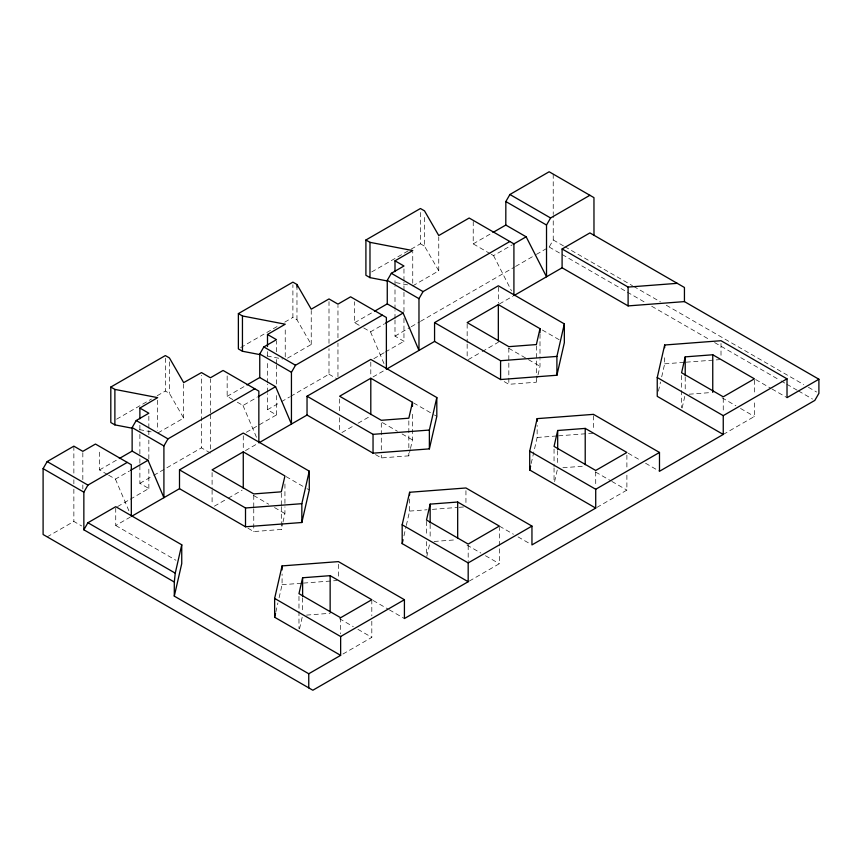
<?xml version="1.0" encoding="UTF-8"?>
<svg xmlns="http://www.w3.org/2000/svg" width="862" height="862" viewBox="0 0 862 862"><rect width="100%" height="100%" fill="white"/><g stroke="black" fill="none" stroke-linecap="round" stroke-linejoin="round"><path stroke-width="0.65" stroke-dasharray="4.31 3.23" d="M107.481 474.509L99.529 469.93L99.529 449.016M130.313 499.206L148.846 488.517L139.881 483.334L139.881 464.521M139.881 463.174L139.881 455.114M139.881 453.768L139.881 430.914M139.881 429.567L139.881 424.19M148.846 488.517L148.846 468.346M148.846 458.94L148.846 440.126M148.846 434.739L148.846 429.362M148.846 428.026L148.846 414.579M210.425 453.024L201.46 447.852L201.471 422.315M201.471 420.968L201.482 375.272M210.425 448.994L210.436 414.051M210.436 412.704L210.447 379.108M232.815 399.612L227.159 396.348L227.159 375.433M246.327 432.304L276.443 414.924L267.479 409.741L267.489 393.622M267.489 392.275L267.489 384.204M267.489 382.868L267.489 361.361M267.489 355.984L267.5 350.608M276.443 414.924L276.454 393.417M276.454 384.01L276.454 365.197M276.454 363.85L276.454 357.127M276.465 351.75L276.465 340.996M285.236 356.879L285.236 326.817M287.499 358.193L311.236 344.477L296.97 319.78L292.897 317.421L292.897 284.751M296.97 319.78L296.97 287.1M311.236 344.477L311.236 310.503M290.688 396.337L328.993 374.216L328.993 348.679M328.993 343.302L329.004 301.635M337.958 376.705L337.958 343.098M337.958 337.721L337.969 305.46M359.195 325.319L354.67 322.7L354.67 301.786M403.966 318.423L403.955 341.277L394.99 336.105L395.001 319.974M395.001 318.628L395.001 310.568M395.001 309.221L395.001 286.367M395.001 285.02L395.001 278.307M403.966 311.71L403.966 291.539M403.966 290.203L403.966 282.133M403.966 280.786L403.966 268.696M412.747 283.242L412.747 251.876M411.152 249.15L420.43 243.795L420.43 211.125M412.747 285.861L438.758 270.83L424.503 246.144L424.503 214.778M438.758 270.83L438.758 236.845M490.166 253.665L473.206 243.871L473.249 220.381M247.976 528.223L253.762 531.563L281.303 529.462L282.693 523.353M282.973 522.124L284.934 513.569L284.934 506.845M275.829 612.042L277.909 602.937M279.105 597.732L282.079 584.727L282.079 573.973M299.534 628.851L302.616 615.403M375.509 454.586L381.295 457.927L408.836 455.836L410.226 449.716M410.506 448.499L412.467 439.932L412.467 411.702M403.955 535.808L406.034 526.704M406.336 525.4L409.612 511.091L409.612 498.99M426.787 556.443L429.869 542.995M504.205 381.629L508.828 384.301L536.369 382.2L537.769 376.091M538.039 374.862L540 366.307L540 359.583M531.197 463.476L537.145 437.465L537.145 425.365M554.6 481.589L557.682 468.141M658.428 391.154L660.518 382.038M661.704 376.834L664.677 363.829L664.677 355.769M682.144 407.963L684.934 395.733M536.412 254.398L549.169 247.028L553.242 239.97L553.232 215.78M116.618 419.18L151.421 399.084M157.218 395.733L165.342 391.046L169.415 393.395L183.671 418.092L157.649 433.101M240.692 347.569L278.976 325.459M284.772 322.119L292.897 317.421M371.705 271.929L409.989 249.818M473.206 243.871L491.825 233.117M99.529 469.93L118.159 459.166M354.67 322.7L373.289 311.947M227.159 396.348L245.789 385.594M491.297 254.322L493.56 255.626L512.19 244.873M108.612 475.167L115.422 479.1L129.397 471.029M237.352 402.231L243.009 405.496L256.973 397.425M363.732 327.926L370.52 331.859L384.495 323.789M47.173 536.854L73.863 521.445L81.707 525.971M267.479 409.741L280.247 402.371M281.411 401.703L289.535 397.005M394.99 336.105L410.064 327.398M411.228 326.73L419.341 322.043M420.494 321.364L514.388 267.123M515.551 266.455L535.259 255.066M139.881 483.334L152.66 475.975M153.824 475.307L201.46 447.852M117.577 506.565L129.16 499.885M373.849 358.667L384.269 352.644M385.433 351.976L403.955 341.277M115.734 508.03L115.734 525.497L130.205 517.146M245.487 450.589L257.738 443.51M373.02 376.953L384.161 370.531M499.443 303.963L512.804 296.248M214.401 506.177L227.105 498.839M228.258 498.171L242.114 490.176M341.934 432.541L353.485 425.871M358.096 423.21L370.8 415.883M468.314 359.573L481.018 352.246M482.17 351.577L498.333 342.246M342.957 654.021L371.813 637.363L371.813 621.233M469.337 581.063L499.346 563.726L499.346 527.436M596.87 507.427L626.889 490.101L626.889 473.971M723.25 434.459L754.422 416.465L754.422 400.334M664.677 363.829L684.794 362.299M686.141 362.191L719.662 359.637M689.147 394.203L711.441 392.512M537.145 437.465L557.261 435.924M558.598 435.827L593.476 433.166M562.929 467.743L583.908 466.137M409.612 511.091L427.046 509.765M432.412 509.356L457.894 507.416M459.23 507.309L464.596 506.899M434.082 541.465L456.375 539.774M282.079 584.727L302.196 583.186M303.532 583.089L337.064 580.535M306.549 615.102L330.146 613.302M395.895 282.617L407.564 284.859M267.08 355.995L282.65 358.991M139.515 429.61L151.173 431.862M553.242 239.97L563.726 246.026M564.89 246.704L632.471 285.721M633.635 286.389L660.432 301.862M666.261 305.223L803.75 384.603M808.416 387.297L816.573 392.005M549.169 247.028L626.071 291.431M627.234 292.099L645.875 302.864M651.704 306.236L708.79 339.197M714.62 342.559L779.873 380.228M781.037 380.907L785.691 383.59M786.866 384.269L797.35 390.324M798.514 390.992L812.5 399.063M755.748 379.592L770.8 388.288M771.964 388.956L787.017 397.651M722.011 397.759L735.9 405.776M740.533 408.448L754.422 416.465M420.43 243.795L424.503 246.144M542.338 330.017L559.707 340.037M508.752 348.259L527.264 358.958M528.428 359.626L540 366.307M628.215 453.229L640.951 460.577M645.584 463.25L659.484 471.277M595.631 472.053L610.684 480.737M611.837 481.405L626.889 490.101M413.641 402.974L433.327 414.342M434.491 415.01L436.808 416.346M328.993 374.216L336.837 378.741M382.372 422.563L397.425 431.248M402.048 433.92L412.467 439.932M499.518 526.186L513.418 534.214M518.051 536.886L529.634 543.566M466.945 545.021L480.834 553.038M485.457 555.71L499.346 563.726M286.109 476.611L305.794 487.978M306.958 488.646L309.275 489.982M253.676 495.521L268.728 504.216M274.515 507.556L284.934 513.569M373.149 600.491L388.202 609.175M389.355 609.843L404.418 618.539M339.412 618.647L353.301 626.663M357.924 629.335L371.813 637.363M115.734 525.497L175.945 560.268M493.56 255.626L511.522 290.903M370.52 331.859L384.851 365.617M243.009 405.496L256.801 438.047M115.422 479.1L129.268 511.672M553.221 174.124L553.232 214.444M754.422 380.174L754.422 394.958M723.25 398.169L723.25 412.952M721.009 343.41L721.009 358.193M685.215 377.028L685.215 390.475M681.583 375.455L681.583 407.715M626.889 455.147L626.889 468.594M595.717 471.794L595.717 486.588M593.476 415.689L593.476 430.483M557.682 450.664L557.682 465.448M554.05 449.08L554.05 466.557M554.05 467.904L554.05 481.352M540 334.047L540 358.236M536.369 345.91L536.369 382.2M508.828 348L508.828 384.301M498.333 287.132L498.333 303.262M468.185 545.43L468.185 561.561M467.161 323.95L467.161 342.764M467.161 344.11L467.161 357.558M465.943 490.672L465.943 504.108M430.149 524.29L430.149 539.084M426.507 521.37L426.507 536.164M426.507 541.541L426.507 554.977M408.836 420.882L408.836 447.766M408.836 453.143L408.836 455.836M381.295 422.983L381.295 449.867M381.295 455.244L381.295 457.927M371.813 599.715L371.813 615.856M370.8 362.105L370.8 376.899M340.641 617.72L340.641 633.85M339.628 398.923L339.628 412.37M339.628 417.747L339.628 432.53M338.41 564.298L338.41 579.092M302.616 597.926L302.616 611.373M298.974 596.342L298.974 628.613M284.934 483.991L284.934 505.498M281.303 493.172L281.303 505.272M281.303 506.608L281.303 529.462M253.762 495.262L253.762 507.362M253.762 508.709L253.762 531.563M243.267 435.741L243.267 450.524M212.095 472.559L212.095 488.689M212.095 490.025L212.095 504.82M183.671 383.935L183.671 418.092M169.415 361.868L169.415 393.395M165.342 358.193L165.342 391.046M157.649 400.259L157.649 430.483M82.827 452.679L82.827 479.574M82.827 484.95L82.827 488.98M73.863 446.16L73.863 474.391M73.863 479.768L73.863 483.808M73.863 489.185L73.863 521.445"/><path stroke-width="1.29" d="M179.501 488.689L179.501 469.865L243.267 433.047L309.275 471.158L309.275 489.982L301.84 522.501L245.508 526.79L179.501 488.689L131.315 516.5L131.315 464.747L95.456 444.049L82.827 451.343L73.863 446.16L47.173 461.569L43.1 468.626L43.1 534.505L312.841 690.236L814.827 400.41L818.9 393.352L818.9 379.237L787.017 397.651L787.017 378.827L721.009 340.716L664.677 345.005L657.243 377.534L723.25 415.646L723.25 434.459L659.484 471.277L659.484 452.453L593.476 414.353L537.145 418.641L529.71 451.16L595.717 489.271L595.717 508.095L531.951 544.913L531.951 526.089L465.943 487.978L409.612 492.277L402.177 524.796L468.185 562.908L468.185 581.721L404.418 618.539L404.418 599.715L338.41 561.615L282.079 565.903L274.633 598.422L340.641 636.533L340.641 655.357L308.758 673.761L174.296 596.138L174.296 582.022L83.851 529.796L83.851 492.159L87.924 485.101L127.242 462.398M119.322 458.498L132.134 451.106L132.134 427.584L136.207 420.527L148.846 413.232L139.881 408.06L157.649 397.63L114.883 389.408L110.81 387.049L110.81 422.52L114.883 424.88L131.735 428.123M139.881 418.813L139.881 408.06M434.567 341.427L434.567 322.603L498.333 285.785L564.341 323.897L564.341 342.72L556.906 375.239L500.574 379.528L434.567 341.427L386.381 369.238L386.381 317.485L350.597 296.819L337.969 304.124L329.004 298.942L311.236 309.189L296.97 284.492L292.897 282.143L238.375 313.617L238.375 348.905L242.448 351.254L259.3 354.497M242.448 351.254L242.448 315.966L238.375 313.617M246.952 384.926L259.753 377.534L259.764 354.002L263.837 346.944L276.465 339.66L267.5 334.478L285.236 324.209L242.448 315.966M267.5 346.578L267.5 334.478M382.308 315.136L295.515 365.24L291.442 372.298L291.442 424.05L275.603 386.672L259.753 377.534M818.9 379.237L684.439 301.603L628.107 305.902L562.099 267.791L513.914 295.612L513.914 243.86L469.176 218.021L438.758 235.541L424.503 210.856L420.43 208.507L365.908 239.992L365.908 275.28L369.981 277.629L386.822 280.872M369.981 277.629L369.981 242.341L365.908 239.992M374.464 311.279L387.264 303.877L387.264 280.355L391.337 273.297L403.966 266.002L395.001 260.83L412.747 250.573L369.981 242.341M395.001 271.584L395.001 260.83M509.841 241.5L423.059 291.604L418.975 298.661L418.975 350.425L403.125 313.035L387.264 303.877M589.888 195.286L550.592 217.978L546.519 225.036L546.519 276.788L526.154 236.802L505.8 225.057L492.989 232.449M505.8 225.057L505.843 201.546L509.916 194.5L549.148 171.764L593.961 197.635L593.983 235.272M174.296 582.022L175.255 573.155L181.742 544.795L115.734 506.684L87.924 522.738L83.851 529.796M174.296 596.138L181.742 563.608L181.742 544.795M340.641 655.357L274.633 617.246L275.528 613.345M301.84 522.501L301.84 503.677L309.275 471.158M302.616 577.766L298.974 593.659L340.641 617.72L371.813 599.715L330.146 575.665L302.616 577.766L302.616 596.579M412.467 402.295L408.836 418.189L381.295 420.29L339.628 396.229L370.8 378.235L412.467 402.295L412.467 406.325M468.185 581.721L402.177 543.61L403.06 539.709M429.373 448.876L429.373 430.052L436.808 397.533L370.8 359.422L307.034 396.229L307.034 415.053L373.041 453.164L429.373 448.876L436.808 416.346L436.808 397.533M430.149 504.13L426.507 520.023L468.185 544.084L499.346 526.089L457.679 502.029L430.149 504.13L430.149 522.954M540 328.659L536.369 344.563L508.828 346.664L467.161 322.603L498.333 304.609L540 328.659L540 332.7M595.717 508.095L529.71 469.984L530.604 466.083M556.906 375.239L556.906 356.415L564.341 323.897M557.682 430.494L554.05 446.397L595.717 470.458L626.889 452.453L585.212 428.403L557.682 430.494L557.682 449.317M685.215 356.868L681.583 372.761L723.25 396.822L754.422 378.827L712.755 354.767L685.215 356.868L685.215 375.692M132.134 451.106L148.016 460.276L163.909 497.686L163.909 445.934L167.982 438.877L254.775 388.762M110.81 387.049L165.342 355.575L169.415 357.924L183.671 382.62L201.482 372.589L210.447 377.761L223.086 370.466L258.848 391.122L258.848 442.874L307.034 415.053M513.353 244.205L526.154 236.802M130.561 470.361L148.016 460.276M258.137 396.757L275.603 386.672M385.659 323.121L403.125 313.035M562.099 267.791L562.099 248.967L589.91 232.912L684.439 287.488L684.439 301.603M243.267 451.871L212.095 469.865L253.762 493.926L281.303 491.825L284.934 475.932L243.267 451.871L243.267 488.161M340.641 636.533L404.418 599.715M468.185 562.908L531.951 526.089M595.717 489.271L659.484 452.453M723.25 415.646L787.017 378.827M562.099 248.967L628.107 287.078L677.241 283.339M434.567 322.603L500.574 360.715L556.906 356.415M307.034 396.229L373.041 434.34L429.373 430.052M179.501 469.865L245.508 507.977L301.84 503.677M509.916 194.5L550.592 217.978M505.843 201.546L546.519 225.036M723.25 434.459L657.243 396.348L657.243 377.534M391.337 273.297L423.059 291.604M387.264 280.355L418.975 298.661M263.837 346.944L295.515 365.24M259.764 354.002L291.442 372.298M136.207 420.527L167.982 438.877M132.134 427.584L163.909 445.934M47.173 461.569L87.924 485.101M43.1 468.626L83.851 492.159M87.924 522.738L175.255 573.155M712.755 354.767L712.755 392.404M664.677 345.005L664.677 347.698M628.107 287.078L628.107 305.902M585.212 428.403L585.212 464.693M537.145 418.641L537.145 421.335M529.71 451.16L529.71 469.984M500.574 360.715L500.574 379.528M498.333 304.609L498.333 340.899M457.679 502.029L457.679 538.33M409.612 492.277L409.612 494.96M402.177 524.796L402.177 543.61M373.041 434.34L373.041 453.164M370.8 378.235L370.8 414.536M330.146 575.665L330.146 611.955M308.758 673.761L308.758 687.876M296.97 284.492L296.97 287.1M282.079 565.903L282.079 569.933M274.633 598.422L274.633 617.246M245.508 507.977L245.508 526.79M114.883 389.408L114.883 424.88"/></g></svg>
